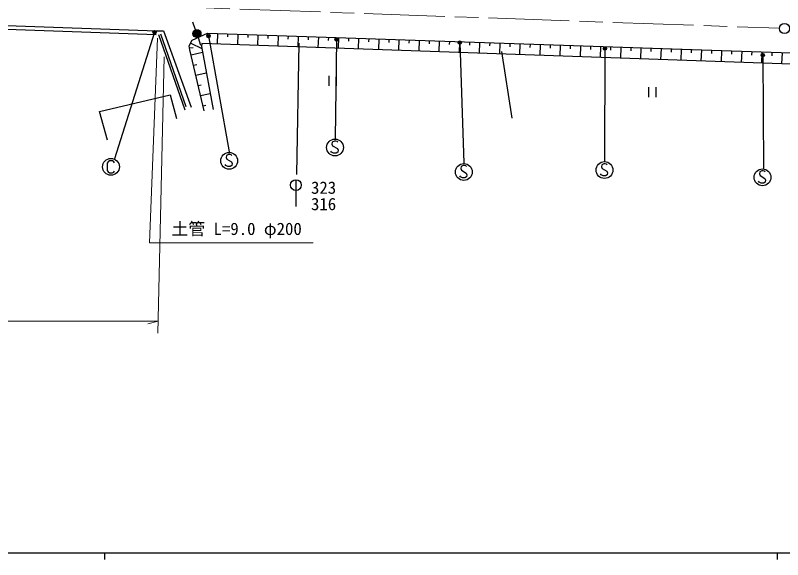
# Model space of a CAD drawing. Units: millimetres, scale not verified. Extents: x 40000 to 680000, y 20000 to 380000.
# Drawn here: x 154754 to 268818, y 204000 to 284930 of the extents above; entities that cross this region are included whole.
import ezdxf
from ezdxf.enums import TextEntityAlignment as Align

# ---------------------------------------------------------------- set-up
doc = ezdxf.new("R2010")
doc.units = ezdxf.units.MM
doc.header["$LTSCALE"] = 1000
doc.linetypes.add('CHAIN', pattern=[18.5, 12, -1.5, 3.5, -1.5])
for name, color, linetype, lineweight in [('M-BGD', 7, 'Continuous', 25), ('M-BGD-EXST', 7, 'Continuous', 25), ('M-BMK', 2, 'CHAIN', 13), ('M-BMK-SRVR', 3, 'Continuous', 25), ('M-STR-HTXT', 7, 'Continuous', 13), ('M-STR-STRC', 7, 'Continuous', 25), ('M-TTL-BAND', 7, 'Continuous', 25)]:
    doc.layers.add(name, color=color, linetype=linetype, lineweight=lineweight)
doc.styles.add('ＭＳ ゴシック', font='')
doc.styles.get('ＭＳ ゴシック').set_extended_font_data('MS Gothic')

msp = doc.modelspace()

# ---------------------------------------------------------------- linework, layer by layer
at = {"layer": 'M-BGD'}
for p, q in [((134710, 284068), (175733, 282648)), ((175712, 282048), (134689, 283468)), ((181547, 282779), (181141, 283908)), ((175733, 282648), (176801, 282635)), ((176010, 282066), (179968, 270859)), ((176331, 282190), (180116, 271354)), ((176801, 282635), (180883, 271280)), ((181041, 281233), (183314, 282291)), ((183314, 282291), (183298, 281821)), ((183314, 282291), (274715, 279175)), ((184813, 282240), (184759, 280671)), ((186311, 282188), (186295, 281717)), ((187809, 282137), (187756, 280565)), ((189308, 282086), (189292, 281614)), ((190806, 282035), (190752, 280459)), ((192304, 281984), (192288, 281511)), ((193803, 281933), (193749, 280353)), ((195301, 281882), (195285, 281407)), ((196800, 281831), (196746, 280247)), ((198298, 281780), (198282, 281304)), ((180613, 280393), (181041, 281233)), ((180827, 280813), (182475, 279975)), ((181930, 281642), (182289, 280497)), ((182474, 280752), (182412, 280315)), ((274657, 277490), (182474, 280752)), ((199796, 281729), (199742, 280141)), ((201295, 281678), (201278, 281201)), ((202793, 281627), (202739, 280035)), ((204291, 281575), (204275, 281097)), ((205790, 281524), (205735, 279929)), ((207288, 281473), (207272, 280994)), ((208787, 281422), (208732, 279823)), ((210285, 281371), (210269, 280891)), ((211783, 281320), (211729, 279717)), ((213282, 281269), (213265, 280787)), ((214780, 281218), (214725, 279611)), ((216278, 281167), (216262, 280684)), ((217777, 281116), (217722, 279505)), ((219275, 281065), (219259, 280581)), ((220773, 281014), (220718, 279399)), ((222272, 280962), (222255, 280477)), ((223770, 280911), (223715, 279293)), ((225269, 280860), (225252, 280374)), ((226767, 280809), (226712, 279187)), ((228265, 280758), (228249, 280271)), ((229764, 280707), (229708, 279081)), ((231262, 280656), (231245, 280167)), ((232760, 280605), (232705, 278975)), ((180699, 279794), (180613, 280393)), ((180656, 280094), (181172, 280167)), ((182830, 270725), (180699, 279794)), ((182412, 280315), (184147, 270931)), ((227005, 279563), (228572, 269638)), ((234259, 280554), (234242, 280064)), ((235757, 280503), (235701, 278869)), ((237255, 280452), (237239, 279961)), ((238754, 280401), (238698, 278763)), ((240252, 280349), (240235, 279857)), ((241751, 280298), (241695, 278657)), ((243249, 280247), (243232, 279754)), ((244747, 280196), (244691, 278551)), ((246246, 280145), (246229, 279651)), ((247744, 280094), (247688, 278444)), ((249242, 280043), (249226, 279548)), ((250741, 279992), (250684, 278338)), ((252239, 279941), (252222, 279444)), ((253738, 279890), (253681, 278232)), ((255236, 279839), (255219, 279341)), ((256734, 279788), (256678, 278126)), ((258233, 279736), (258216, 279238)), ((259731, 279685), (259674, 278020)), ((261229, 279634), (261212, 279134)), ((262728, 279583), (262671, 277914)), ((264226, 279532), (264209, 279031)), ((265724, 279481), (265667, 277808)), ((180876, 279039), (182574, 279438)), ((267223, 279430), (267206, 278928)), ((268721, 279379), (268664, 277702)), ((181232, 277527), (181719, 277642)), ((181587, 276016), (183140, 276381)), ((201359, 275925), (201359, 274425)), ((202499, 274425), (202499, 275925)), ((181942, 274504), (182386, 274608)), ((248898, 274253), (248898, 272753)), ((250038, 272753), (250038, 274253)), ((167268, 270651), (177768, 273104)), ((177768, 273104), (178717, 269604)), ((182297, 272992), (183705, 273323)), ((182652, 271481), (183053, 271575)), ((168445, 266366), (167268, 270651))]:
    msp.add_line(p, q, dxfattribs=at)
for centre, radius in [((175454, 282422), 250), ((175454, 282422), 150), ((175454, 282422), 50), ((181750, 282214), 600), ((181750, 282214), 528), ((181750, 282214), 456), ((181750, 282214), 384), ((181750, 282214), 312), ((181750, 282214), 240), ((181750, 282214), 168), ((181750, 282214), 96), ((181750, 282214), 24), ((183465, 281859), 250), ((183465, 281859), 150), ((183465, 281859), 50), ((202506, 281318), 250), ((202506, 281318), 150), ((202506, 281318), 50), ((220810, 280888), 250), ((220810, 280888), 150), ((220810, 280888), 50), ((242403, 279997), 250), ((242403, 279997), 150), ((242403, 279997), 50), ((265856, 279026), 250), ((265856, 279026), 150), ((265856, 279026), 50)]:
    msp.add_circle(centre, radius, dxfattribs=at)
at = {"layer": 'M-BGD-EXST'}
for p, q in [((175454, 282422), (169489, 263584)), ((183465, 281859), (186561, 264626)), ((202506, 281318), (202293, 266619)), ((220810, 280888), (221425, 262932)), ((242403, 279997), (242316, 263222)), ((265856, 279026), (265955, 262141)), ((201873, 266077), (201823, 265777)), ((201823, 265777), (201923, 265527)), ((202173, 266227), (201873, 266077)), ((202373, 266227), (202173, 266227)), ((202573, 266177), (202373, 266227)), ((202673, 266077), (202573, 266177)), ((201773, 264577), (201673, 264727)), ((201923, 265527), (202623, 265127)), ((202623, 265127), (202723, 264877)), ((202723, 264877), (202673, 264577)), ((186133, 264091), (186083, 263791)), ((186083, 263791), (186183, 263541)), ((186433, 264241), (186133, 264091)), ((186183, 263541), (186883, 263141)), ((186633, 264241), (186433, 264241)), ((186833, 264191), (186633, 264241)), ((186933, 264091), (186833, 264191)), ((202073, 264427), (201773, 264577)), ((202423, 264427), (202073, 264427)), ((202673, 264577), (202423, 264427)), ((168566, 263161), (168416, 262961)), ((168416, 262961), (168416, 261861)), ((168766, 263311), (168566, 263161)), ((169216, 263311), (168766, 263311)), ((169416, 263161), (169216, 263311)), ((169516, 263011), (169416, 263161)), ((186033, 262591), (185933, 262741)), ((186333, 262441), (186033, 262591)), ((186683, 262441), (186333, 262441)), ((186933, 262591), (186683, 262441)), ((186883, 263141), (186983, 262891)), ((186983, 262891), (186933, 262591)), ((221016, 262436), (220966, 262136)), ((221316, 262586), (221016, 262436)), ((221516, 262586), (221316, 262586)), ((221716, 262536), (221516, 262586)), ((221816, 262436), (221716, 262536)), ((241925, 262726), (241875, 262426)), ((241875, 262426), (241975, 262176)), ((242225, 262876), (241925, 262726)), ((242425, 262876), (242225, 262876)), ((242625, 262826), (242425, 262876)), ((242725, 262726), (242625, 262826)), ((168416, 261861), (168566, 261661)), ((168566, 261661), (168766, 261511)), ((168766, 261511), (169216, 261511)), ((169216, 261511), (169416, 261611)), ((169416, 261611), (169516, 261761)), ((220966, 262136), (221066, 261886)), ((221066, 261886), (221766, 261486)), ((221766, 261486), (221866, 261236)), ((221866, 261236), (221816, 260936)), ((241825, 261226), (241725, 261376)), ((242125, 261076), (241825, 261226)), ((241975, 262176), (242675, 261776)), ((242725, 261226), (242475, 261076)), ((242675, 261776), (242775, 261526)), ((242775, 261526), (242725, 261226)), ((265419, 261643), (265369, 261343)), ((265369, 261343), (265469, 261093)), ((265719, 261793), (265419, 261643)), ((265919, 261793), (265719, 261793)), ((266119, 261743), (265919, 261793)), ((266219, 261643), (266119, 261743)), ((220916, 260936), (220816, 261086)), ((221216, 260786), (220916, 260936)), ((221566, 260786), (221216, 260786)), ((221816, 260936), (221566, 260786)), ((242475, 261076), (242125, 261076)), ((265319, 260143), (265219, 260293)), ((265619, 259993), (265319, 260143)), ((265469, 261093), (266169, 260693)), ((266219, 260143), (265969, 259993)), ((266169, 260693), (266269, 260443)), ((266269, 260443), (266219, 260143)), ((265969, 259993), (265619, 259993))]:
    msp.add_line(p, q, dxfattribs=at)
for centre, radius in [((175454, 282422), 250), ((175454, 282422), 150), ((175454, 282422), 50), ((183465, 281859), 250), ((183465, 281859), 150), ((183465, 281859), 50), ((202506, 281318), 250), ((202506, 281318), 150), ((202506, 281318), 50), ((220810, 280888), 250), ((220810, 280888), 150), ((220810, 280888), 50), ((242403, 279997), 250), ((242403, 279997), 150), ((242403, 279997), 50), ((265856, 279026), 250), ((265856, 279026), 150), ((265856, 279026), 50), ((202273, 265277), 1250), ((168966, 262411), 1250), ((186533, 263291), 1250), ((221416, 261636), 1250), ((242325, 261926), 1250), ((265819, 260843), 1250)]:
    msp.add_circle(centre, radius, dxfattribs=at)
at = {"layer": 'M-BMK'}
msp.add_line((169639, 286514), (268345, 283000), dxfattribs=at)
at = {"layer": 'M-BMK-SRVR'}
msp.add_circle((269094, 282973), 750, dxfattribs=at)
at = {"layer": 'M-STR-HTXT'}
for p, q in [((175877, 281533), (174719, 251088)), ((176900, 278772), (175923, 237674)), ((174719, 251088), (199028, 251088)), ((90011, 239478), (175970, 239478)), ((175970, 239478), (174471, 239055))]:
    msp.add_line(p, q, dxfattribs=at)
at = {"layer": 'M-STR-STRC'}
for p, q in [((196907, 280811), (196530, 261267)), ((196467, 260491), (196467, 256491))]:
    msp.add_line(p, q, dxfattribs=at)
msp.add_circle((196467, 259691), 800, dxfattribs=at)
at = {"layer": 'M-TTL-BAND'}
for p, q in [((40000, 205000), (579000, 205000)), ((168000, 205000), (168000, 204000)), ((268000, 205000), (268000, 204000))]:
    msp.add_line(p, q, dxfattribs=at)

# ---------------------------------------------------------------- texts
at = {"layer": 'M-STR-HTXT', "style": 'ＭＳ ゴシック'}
msp.add_text('土管 L=9.0 φ200', height=1833, dxfattribs=at).set_placement((187654, 253188), align=Align.MIDDLE_CENTER)
at = {"layer": 'M-STR-STRC', "style": 'ＭＳ ゴシック'}
for s, p in [('323', (200575, 259311)), ('316', (200575, 256878))]:
    msp.add_text(s, height=1833, dxfattribs=at).set_placement(p, align=Align.MIDDLE_CENTER)

doc.saveas('drawing.dxf')
